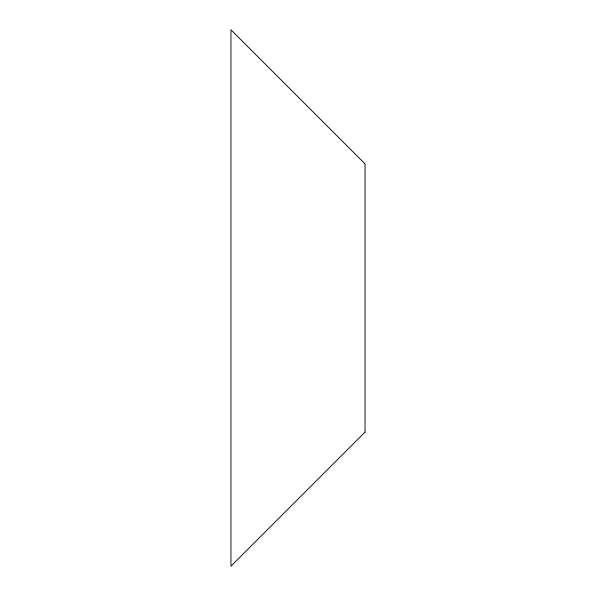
<?xml version="1.0" encoding="UTF-8"?>
<svg xmlns="http://www.w3.org/2000/svg" width="596" height="596" viewBox="0 0 596 596"><rect width="100%" height="100%" fill="white"/><g stroke="black" fill="none" stroke-linecap="round" stroke-linejoin="round"><path stroke-width="0.89" d="M365.05 432.1L230.95 566.2L230.95 29.8L365.05 163.9L365.05 432.1"/></g></svg>
